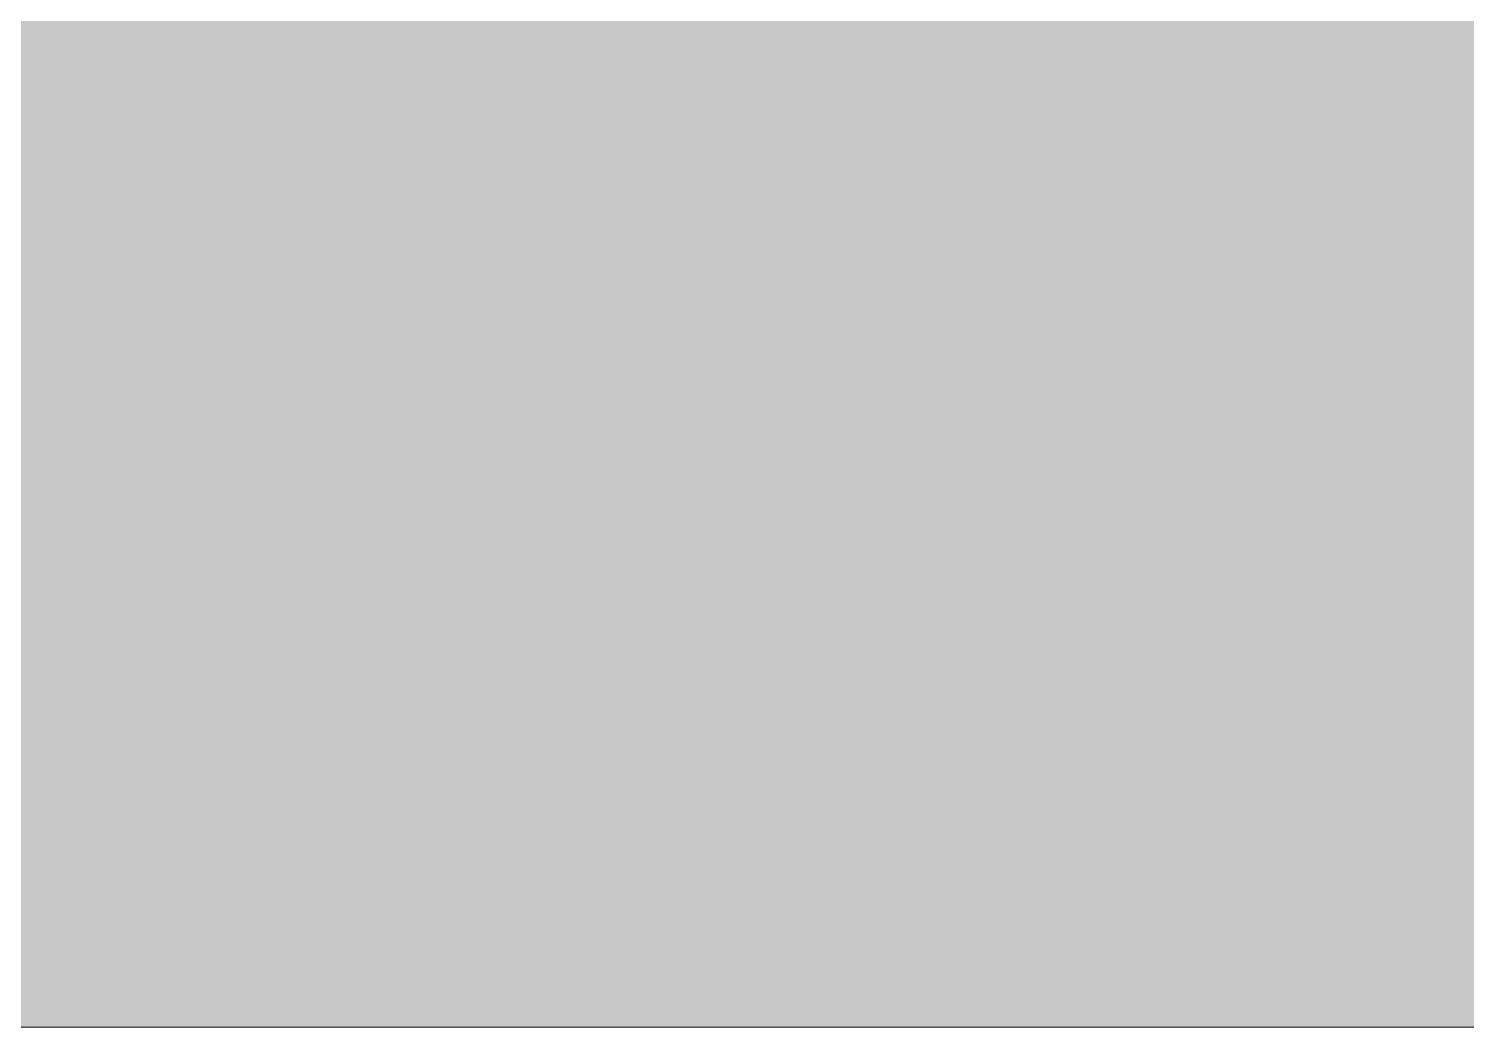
# Model space of a CAD drawing. Header units: centimetres. Extents: x 3 to 11, y -23.1 to 3.1.
# Drawn here: x 6.75 to 7.59, y -23.113 to -22.529 of the extents above; entities that cross this region are included whole.
import ezdxf

# ---------------------------------------------------------------- set-up
doc = ezdxf.new("R2010")
doc.units = ezdxf.units.CM
doc.header["$MEASUREMENT"] = 0
doc.layers.add('Layer 1', color=7, linetype='Continuous')

# ---------------------------------------------------------------- blocks, each defined once
blk = doc.blocks.new('block 2')
at = {"layer": 'Layer 1', "true_color": 0xf1ceac}
h = blk.add_hatch(color=31, dxfattribs=at)
h.dxf.hatch_style = 2
edge = h.paths.add_edge_path()
edge.add_spline(control_points=[(6.96736, 3.09801), (5.63174, 1.7504), (4.29648, 0.40314), (2.96122, -0.94447), (2.96122, -0.94447), (2.96122, -23.11303), (2.96122, -23.11303), (2.96122, -23.11303), (11.00878, -23.11303), (11.00878, -23.11303), (11.00878, -23.11303), (11.00878, -0.94447), (11.00878, -0.94447), (9.66152, 0.40314), (8.31462, 1.7504), (6.96736, 3.09801)], knot_values=[0, 0, 0, 0, 1, 1, 1, 2, 2, 2, 3, 3, 3, 4, 4, 4, 5, 5, 5, 5], degree=3, periodic=1)
h.paths.add_polyline_path([(7.22771, 0.63457), (6.74229, 0.63457), (6.49958, 1.05472), (6.74229, 1.47523), (7.22771, 1.47523), (7.47042, 1.05472)])
at = {"layer": 'Layer 1', "lineweight": 0}
blk.add_open_spline([(6.96736, 3.09801), (5.63174, 1.7504), (4.29648, 0.40314), (2.96122, -0.94447), (2.96122, -0.94447), (2.96122, -23.11303), (2.96122, -23.11303), (2.96122, -23.11303), (11.00878, -23.11303), (11.00878, -23.11303), (11.00878, -23.11303), (11.00878, -0.94447), (11.00878, -0.94447), (9.66152, 0.40314), (8.31462, 1.7504), (6.96736, 3.09801)], degree=3, knots=[0, 0, 0, 0, 1, 1, 1, 2, 2, 2, 3, 3, 3, 4, 4, 4, 5, 5, 5, 5], dxfattribs=at)

msp = doc.modelspace()

# ---------------------------------------------------------------- block references
at = {"layer": 'Layer 1'}
msp.add_blockref('block 2', (0, 0), dxfattribs=at)

doc.saveas('drawing.dxf')
